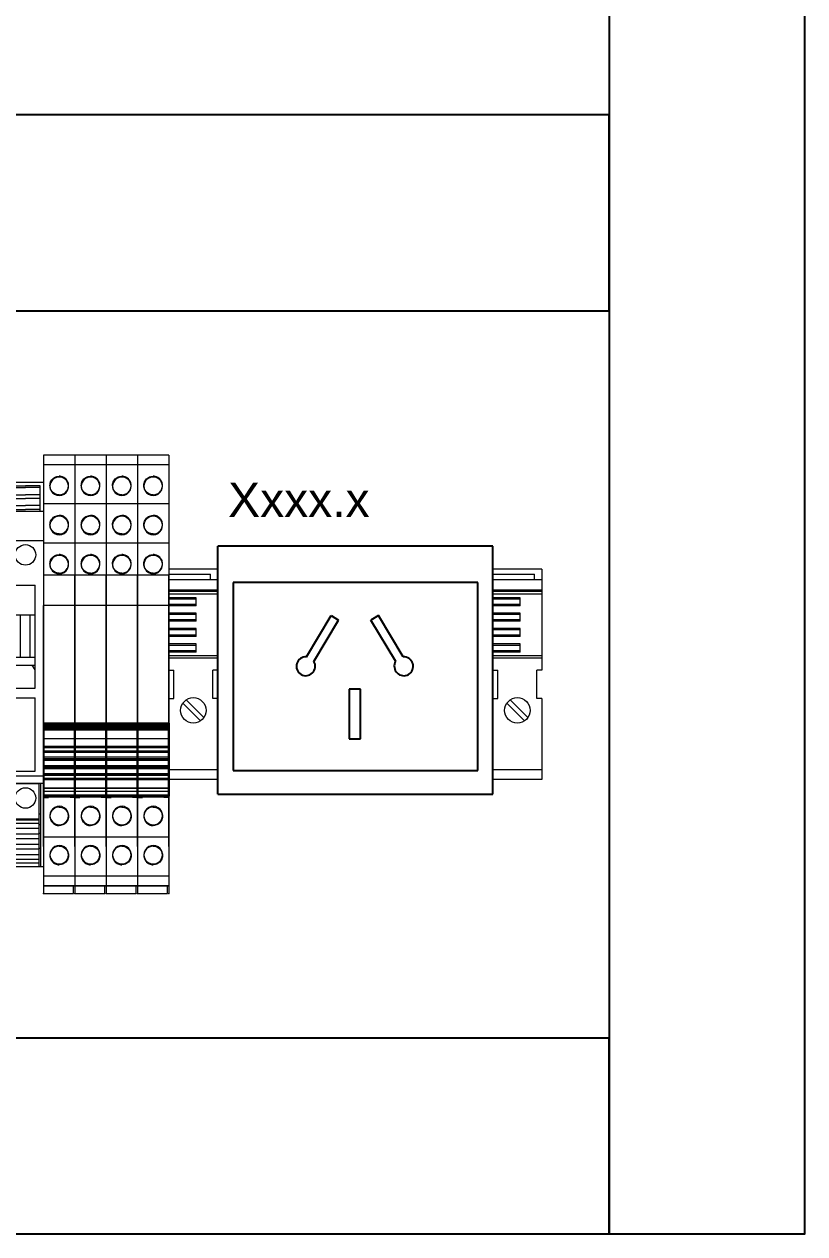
# Model space of a CAD drawing. Header units: millimetres. Extents: x 979 to 3414, y -1029 to 703.
# Drawn here: x 1478.6 to 1638.1, y 125.5 to 372.6 of the extents above; entities that cross this region are included whole.
import ezdxf

# ---------------------------------------------------------------- set-up
doc = ezdxf.new("R2010")
doc.units = ezdxf.units.MM
doc.layers.add('eProC - L2', color=41, linetype='Continuous', lineweight=20)
doc.layers.add('Textos eProC', color=41, linetype='Continuous', lineweight=25)
doc.styles.get("Standard").update_dxf_attribs({"font": 'arial.ttf'})

# ---------------------------------------------------------------- blocks, each defined once
blk = doc.blocks.new('eProC_Toma_01')
at = {"layer": 'Textos eProC'}
for p, q in [((56.21, 0), (0, 0)), ((0, -50.7), (0, 0)), ((56.21, -50.7), (56.21, 0)), ((53.11, -7.44), (3.11, -7.44)), ((3.11, -7.44), (3.11, -45.84)), ((53.11, -45.84), (53.11, -7.44)), ((18.1, -22.65), (23.16, -14.2)), ((23.16, -14.2), (24.68, -15.11)), ((32.82, -14.2), (31.3, -15.11)), ((37.87, -22.65), (32.82, -14.2)), ((19.62, -23.56), (24.68, -15.11)), ((36.36, -23.56), (31.3, -15.11)), ((29.14, -29.2), (26.84, -29.2)), ((26.84, -29.2), (26.84, -39.35)), ((29.14, -39.35), (29.14, -29.2)), ((26.84, -39.35), (29.14, -39.35)), ((3.11, -45.84), (53.11, -45.84)), ((0, -50.7), (56.21, -50.7))]:
    blk.add_line(p, q, dxfattribs=at)
for centre, start, end in [((17.99, -24.56), 86.5423, 31.6046), ((37.99, -24.56), 148.3954, 93.4577)]:
    blk.add_arc(centre, 1.92, start, end, dxfattribs=at)
blk.add_attdef('ID', (2.1, 5.96), '', height=7.03, dxfattribs=at)
blk = doc.blocks.new('eProC_Z_BPSN-SI-520')
at = {"layer": 'eProC - L2'}
for p, q in [((0.79, -6.05), (0.79, -0.75)), ((0.79, -0.75), (3.79, -0.75)), ((0.79, -1.13), (3.79, -1.13)), ((6.79, -0.75), (3.79, -0.75)), ((6.79, -1.13), (3.79, -1.13)), ((6.79, -6.05), (6.79, -0.75)), ((0.79, -2.59), (3.79, -2.59)), ((0.79, -3.36), (3.79, -3.36)), ((0.79, -4.82), (3.79, -4.82)), ((6.79, -2.59), (3.79, -2.59)), ((6.79, -3.36), (3.79, -3.36)), ((6.79, -4.82), (3.79, -4.82)), ((7.5, -6.05), (0, -6.05)), ((0.79, -5.59), (3.79, -5.59)), ((6.79, -5.59), (3.79, -5.59)), ((7.5, -12), (0, -12)), ((1.79, -42.11), (1.79, -21.11)), ((1.79, -21.11), (5.79, -21.11)), ((5.79, -42.11), (5.79, -21.11)), ((1.79, -27.11), (5.79, -27.11)), ((2.79, -35.8), (2.79, -27.11)), ((4.79, -35.8), (4.79, -27.11)), ((1.79, -35.8), (5.79, -35.8)), ((1.79, -37.4), (5.79, -37.4)), ((5.79, -38.39), (5.14, -37.4)), ((1.79, -42.11), (5.79, -42.11)), ((1.79, -59.11), (1.79, -44.11)), ((1.79, -44.11), (5.79, -44.11)), ((5.79, -59.11), (5.79, -44.11)), ((1.79, -59.11), (5.79, -59.11)), ((7.5, -60.07), (0, -60.07)), ((7.5, -61.58), (0, -61.58)), ((0.64, -78.6), (0.64, -61.58)), ((0.99, -78.6), (0.99, -61.58)), ((6.59, -61.65), (0.99, -61.65)), ((6.59, -78.6), (6.59, -61.58)), ((6.94, -78.6), (6.94, -61.58)), ((0.99, -67.83), (0.64, -67.83)), ((6.59, -68.91), (0.99, -68.91)), ((1.29, -77.85), (1.29, -69.1)), ((6.59, -69.1), (1.29, -69.1)), ((6.59, -67.83), (6.94, -67.83)), ((0.99, -70), (0.64, -70)), ((6.59, -69.78), (1.29, -69.78)), ((6.59, -70.76), (1.29, -70.76)), ((6.59, -70), (6.94, -70)), ((0.64, -71.8), (0.99, -71.8)), ((6.59, -71.92), (1.29, -71.92)), ((6.59, -72.89), (1.29, -72.89)), ((6.59, -74.05), (1.29, -74.05)), ((6.94, -71.8), (6.59, -71.8)), ((0.99, -74.8), (0.64, -74.8)), ((6.59, -75.03), (1.29, -75.03)), ((6.59, -76.19), (1.29, -76.19)), ((6.59, -74.8), (6.94, -74.8)), ((6.59, -78.6), (0.99, -78.6)), ((6.59, -77.16), (1.29, -77.16)), ((6.59, -77.85), (1.29, -77.85))]:
    blk.add_line(p, q, dxfattribs=at)
blk.add_lwpolyline([(0, 0), (7.5, 0), (7.5, -78.6), (0, -78.6)], close=True, dxfattribs=at)
for centre in [(3.79, -14.89), (3.79, -64.57)]:
    blk.add_circle(centre, 2.1, dxfattribs=at)
blk = doc.blocks.new('eProC_Z_EK1')
at = {"layer": 'eProC - L2'}
for p, q in [((0, 0), (0, -20.65)), ((10, 0), (0, 0)), ((10, 0), (10, -20.65)), ((0, -1), (8.5, -1)), ((10, -2.2), (0, -2.2)), ((8.5, -2.2), (8.5, -1)), ((0, -4.2), (10, -4.2)), ((10, -4.59), (0, -4.59)), ((10, -5.09), (0, -5.09)), ((5.6, -5.84), (0, -5.84)), ((5.6, -6.11), (0, -6.11)), ((5.6, -7.21), (0, -7.21)), ((5.6, -7.49), (5.6, -5.84)), ((5.6, -7.49), (0, -7.49)), ((5.6, -8.99), (0, -8.99)), ((5.6, -9.26), (0, -9.26)), ((5.6, -10.64), (5.6, -8.99)), ((5.6, -10.36), (0, -10.36)), ((5.6, -10.64), (0, -10.64)), ((5.6, -12.14), (0, -12.14)), ((5.6, -13.79), (5.6, -12.14)), ((5.6, -12.42), (0, -12.42)), ((5.6, -13.52), (0, -13.52)), ((5.6, -13.79), (0, -13.79)), ((5.6, -15.29), (0, -15.29)), ((5.6, -15.57), (0, -15.57)), ((5.6, -16.67), (0, -16.67)), ((5.6, -16.94), (0, -16.94)), ((5.6, -16.94), (5.6, -15.29)), ((10, -17.69), (0, -17.69)), ((10, -18.19), (0, -18.19)), ((0, -20.65), (1, -20.65)), ((1, -26.45), (1, -20.65)), ((9, -26.45), (9, -20.65)), ((10, -20.65), (9, -20.65)), ((0, -26.45), (0, -43)), ((0, -26.45), (1, -26.45)), ((7.16, -30.3), (3.55, -26.69)), ((10, -26.45), (9, -26.45)), ((10, -26.45), (10, -43)), ((6.45, -31.01), (2.84, -27.4)), ((10, -41), (0, -41)), ((10, -43), (0, -43))]:
    blk.add_line(p, q, dxfattribs=at)
blk.add_circle((5, -28.85), 2.6, dxfattribs=at)

msp = doc.modelspace()

# ---------------------------------------------------------------- linework, layer by layer
for points in [[(1638.068, 571.824), (1598.068, 571.824), (1598.068, 125.505), (1638.068, 125.505), (1638.068, 571.824)], [(1098.068, 354.106), (1098.068, 314.106), (1598.068, 314.106), (1598.068, 354.106), (1098.068, 354.106)], [(1098.068, 165.505), (1098.068, 125.505), (1598.068, 125.505), (1598.068, 165.505), (1098.068, 165.505)]]:
    msp.add_lwpolyline(points)
at = {"layer": 'eProC - L2'}
for p, q in [((1488.916, 284.581), (1482.516, 284.581)), ((1482.516, 284.581), (1482.516, 260.092)), ((1488.916, 284.58), (1482.516, 284.58)), ((1488.916, 284.574), (1482.516, 284.574)), ((1488.916, 284.581), (1488.916, 196.603)), ((1495.316, 284.581), (1488.916, 284.581)), ((1488.916, 284.581), (1488.916, 260.092)), ((1495.316, 284.58), (1488.916, 284.58)), ((1495.316, 284.574), (1488.916, 284.574)), ((1495.316, 284.581), (1495.316, 196.603)), ((1501.716, 284.581), (1495.316, 284.581)), ((1495.316, 284.581), (1495.316, 260.092)), ((1501.716, 284.58), (1495.316, 284.58)), ((1501.716, 284.574), (1495.316, 284.574)), ((1501.716, 284.581), (1501.716, 196.603)), ((1508.116, 284.581), (1501.716, 284.581)), ((1501.716, 284.581), (1501.716, 260.092)), ((1508.116, 284.58), (1501.716, 284.58)), ((1508.116, 284.574), (1501.716, 284.574)), ((1508.116, 284.581), (1508.116, 196.603)), ((1508.116, 284.581), (1508.116, 260.092)), ((1488.916, 282.629), (1482.516, 282.629)), ((1495.316, 282.629), (1488.916, 282.629)), ((1501.716, 282.629), (1495.316, 282.629)), ((1508.116, 282.629), (1501.716, 282.629)), ((1483.816, 278.388), (1483.816, 278.226)), ((1487.617, 278.226), (1487.617, 278.388)), ((1490.216, 278.388), (1490.216, 278.226)), ((1494.017, 278.226), (1494.017, 278.388)), ((1496.616, 278.388), (1496.616, 278.226)), ((1500.417, 278.226), (1500.417, 278.388)), ((1503.016, 278.388), (1503.016, 278.226)), ((1506.817, 278.226), (1506.817, 278.388)), ((1488.916, 274.629), (1482.516, 274.629)), ((1495.316, 274.629), (1488.916, 274.629)), ((1501.716, 274.629), (1495.316, 274.629)), ((1508.116, 274.629), (1501.716, 274.629)), ((1483.816, 270.388), (1483.816, 270.226)), ((1487.617, 270.226), (1487.617, 270.388)), ((1490.216, 270.388), (1490.216, 270.226)), ((1494.017, 270.226), (1494.017, 270.388)), ((1496.616, 270.388), (1496.616, 270.226)), ((1500.417, 270.226), (1500.417, 270.388)), ((1503.016, 270.388), (1503.016, 270.226)), ((1506.817, 270.226), (1506.817, 270.388)), ((1488.916, 266.629), (1482.516, 266.629)), ((1495.316, 266.629), (1488.916, 266.629)), ((1501.716, 266.629), (1495.316, 266.629)), ((1508.116, 266.629), (1501.716, 266.629)), ((1483.816, 262.388), (1483.816, 262.226)), ((1487.617, 262.226), (1487.617, 262.388)), ((1490.216, 262.388), (1490.216, 262.226)), ((1494.017, 262.226), (1494.017, 262.388)), ((1496.616, 262.388), (1496.616, 262.226)), ((1500.417, 262.226), (1500.417, 262.388)), ((1503.016, 262.388), (1503.016, 262.226)), ((1506.817, 262.226), (1506.817, 262.388)), ((1488.916, 260.092), (1482.516, 260.092)), ((1482.516, 260.092), (1482.516, 253.87)), ((1488.916, 253.871), (1488.916, 260.092)), ((1495.316, 260.092), (1488.916, 260.092)), ((1488.916, 260.092), (1488.916, 253.87)), ((1495.316, 253.871), (1495.316, 260.092)), ((1501.716, 260.092), (1495.316, 260.092)), ((1495.316, 260.092), (1495.316, 253.87)), ((1501.716, 253.871), (1501.716, 260.092)), ((1508.116, 260.092), (1501.716, 260.092)), ((1501.716, 260.092), (1501.716, 253.87)), ((1508.116, 253.871), (1508.116, 260.092)), ((1508.116, 260.092), (1508.116, 253.87)), ((1488.916, 253.871), (1482.516, 253.87)), ((1482.516, 204.603), (1482.516, 253.87)), ((1483.116, 253.864), (1482.516, 253.864)), ((1488.916, 253.864), (1488.316, 253.864)), ((1495.316, 253.871), (1488.916, 253.87)), ((1488.916, 204.603), (1488.916, 253.87)), ((1489.516, 253.864), (1488.916, 253.864)), ((1495.316, 253.864), (1494.716, 253.864)), ((1501.716, 253.871), (1495.316, 253.87)), ((1495.316, 204.603), (1495.316, 253.87)), ((1495.916, 253.864), (1495.316, 253.864)), ((1501.716, 253.864), (1501.116, 253.864)), ((1508.116, 253.871), (1501.716, 253.87)), ((1501.716, 204.603), (1501.716, 253.87)), ((1502.316, 253.864), (1501.716, 253.864)), ((1508.116, 204.603), (1508.116, 253.87)), ((1488.766, 229.842), (1482.666, 229.842)), ((1482.666, 214.908), (1482.666, 229.842)), ((1488.766, 229.842), (1488.766, 214.908)), ((1495.166, 229.842), (1489.066, 229.842)), ((1489.066, 214.908), (1489.066, 229.842)), ((1495.166, 229.842), (1495.166, 214.908)), ((1501.566, 229.842), (1495.466, 229.842)), ((1495.466, 214.908), (1495.466, 229.842)), ((1501.566, 229.842), (1501.566, 214.908)), ((1507.966, 229.842), (1501.866, 229.842)), ((1501.866, 214.908), (1501.866, 229.842)), ((1507.966, 229.842), (1507.966, 214.908)), ((1508.266, 214.908), (1508.266, 229.842)), ((1488.766, 229.829), (1482.666, 229.829)), ((1488.766, 229.737), (1482.666, 229.737)), ((1488.766, 229.671), (1482.666, 229.671)), ((1488.766, 229.542), (1482.666, 229.542)), ((1488.766, 229.442), (1482.666, 229.442)), ((1488.766, 229.32), (1482.666, 229.32)), ((1488.766, 229.232), (1482.666, 229.232)), ((1488.766, 229.118), (1482.666, 229.118)), ((1488.766, 229.041), (1482.666, 229.041)), ((1488.766, 228.934), (1482.666, 228.934)), ((1488.766, 228.87), (1482.666, 228.87)), ((1488.766, 228.771), (1482.666, 228.771)), ((1488.766, 228.72), (1482.666, 228.72)), ((1488.766, 228.628), (1482.666, 228.628)), ((1488.766, 228.59), (1482.666, 228.59)), ((1488.766, 228.505), (1482.666, 228.505)), ((1488.766, 228.481), (1482.666, 228.481)), ((1488.766, 228.404), (1482.666, 228.404)), ((1488.766, 228.387), (1482.666, 228.387)), ((1495.166, 229.829), (1489.066, 229.829)), ((1495.166, 229.737), (1489.066, 229.737)), ((1495.166, 229.671), (1489.066, 229.671)), ((1495.166, 229.542), (1489.066, 229.542)), ((1495.166, 229.442), (1489.066, 229.442)), ((1495.166, 229.32), (1489.066, 229.32)), ((1495.166, 229.232), (1489.066, 229.232)), ((1495.166, 229.118), (1489.066, 229.118)), ((1495.166, 229.041), (1489.066, 229.041)), ((1495.166, 228.934), (1489.066, 228.934)), ((1495.166, 228.87), (1489.066, 228.87)), ((1495.166, 228.771), (1489.066, 228.771)), ((1495.166, 228.72), (1489.066, 228.72)), ((1495.166, 228.628), (1489.066, 228.628)), ((1495.166, 228.59), (1489.066, 228.59)), ((1495.166, 228.505), (1489.066, 228.505)), ((1495.166, 228.481), (1489.066, 228.481)), ((1495.166, 228.404), (1489.066, 228.404)), ((1495.166, 228.387), (1489.066, 228.387)), ((1501.566, 229.829), (1495.466, 229.829)), ((1501.566, 229.737), (1495.466, 229.737)), ((1501.566, 229.671), (1495.466, 229.671)), ((1501.566, 229.542), (1495.466, 229.542)), ((1501.566, 229.442), (1495.466, 229.442)), ((1501.566, 229.32), (1495.466, 229.32)), ((1501.566, 229.232), (1495.466, 229.232)), ((1501.566, 229.118), (1495.466, 229.118)), ((1501.566, 229.041), (1495.466, 229.041)), ((1501.566, 228.934), (1495.466, 228.934)), ((1501.566, 228.87), (1495.466, 228.87)), ((1501.566, 228.771), (1495.466, 228.771)), ((1501.566, 228.72), (1495.466, 228.72)), ((1501.566, 228.628), (1495.466, 228.628)), ((1501.566, 228.59), (1495.466, 228.59)), ((1501.566, 228.505), (1495.466, 228.505)), ((1501.566, 228.481), (1495.466, 228.481)), ((1501.566, 228.404), (1495.466, 228.404)), ((1501.566, 228.387), (1495.466, 228.387)), ((1507.966, 229.829), (1501.866, 229.829)), ((1507.966, 229.737), (1501.866, 229.737)), ((1507.966, 229.671), (1501.866, 229.671)), ((1507.966, 229.542), (1501.866, 229.542)), ((1507.966, 229.442), (1501.866, 229.442)), ((1507.966, 229.32), (1501.866, 229.32)), ((1507.966, 229.232), (1501.866, 229.232)), ((1507.966, 229.118), (1501.866, 229.118)), ((1507.966, 229.041), (1501.866, 229.041)), ((1507.966, 228.934), (1501.866, 228.934)), ((1507.966, 228.87), (1501.866, 228.87)), ((1507.966, 228.771), (1501.866, 228.771)), ((1507.966, 228.72), (1501.866, 228.72)), ((1507.966, 228.628), (1501.866, 228.628)), ((1507.966, 228.59), (1501.866, 228.59)), ((1507.966, 228.505), (1501.866, 228.505)), ((1507.966, 228.481), (1501.866, 228.481)), ((1507.966, 228.404), (1501.866, 228.404)), ((1507.966, 228.387), (1501.866, 228.387)), ((1482.516, 226.792), (1482.666, 226.792)), ((1482.666, 225.736), (1482.516, 225.736)), ((1482.516, 225.733), (1482.666, 225.733)), ((1482.516, 225.333), (1482.666, 225.333)), ((1482.516, 225.154), (1482.666, 225.154)), ((1482.666, 226.706), (1488.766, 226.706)), ((1488.766, 225.042), (1482.666, 225.042)), ((1488.766, 226.792), (1488.916, 226.792)), ((1488.916, 225.736), (1488.766, 225.736)), ((1488.766, 225.733), (1488.916, 225.733)), ((1488.766, 225.333), (1488.916, 225.333)), ((1488.766, 225.154), (1488.916, 225.154)), ((1488.916, 226.792), (1489.066, 226.792)), ((1489.066, 225.736), (1488.916, 225.736)), ((1488.916, 225.733), (1489.066, 225.733)), ((1488.916, 225.333), (1489.066, 225.333)), ((1488.916, 225.154), (1489.066, 225.154)), ((1489.066, 226.706), (1495.166, 226.706)), ((1495.166, 225.042), (1489.066, 225.042)), ((1495.166, 226.792), (1495.316, 226.792)), ((1495.316, 225.736), (1495.166, 225.736)), ((1495.166, 225.733), (1495.316, 225.733)), ((1495.166, 225.333), (1495.316, 225.333)), ((1495.166, 225.154), (1495.316, 225.154)), ((1495.316, 226.792), (1495.466, 226.792)), ((1495.466, 225.736), (1495.316, 225.736)), ((1495.316, 225.733), (1495.466, 225.733)), ((1495.316, 225.333), (1495.466, 225.333)), ((1495.316, 225.154), (1495.466, 225.154)), ((1495.466, 226.706), (1501.566, 226.706)), ((1501.566, 225.042), (1495.466, 225.042)), ((1501.566, 226.792), (1501.716, 226.792)), ((1501.716, 225.736), (1501.566, 225.736)), ((1501.566, 225.733), (1501.716, 225.733)), ((1501.566, 225.333), (1501.716, 225.333)), ((1501.566, 225.154), (1501.716, 225.154)), ((1501.716, 226.792), (1501.866, 226.792)), ((1501.866, 225.736), (1501.716, 225.736)), ((1501.716, 225.733), (1501.866, 225.733)), ((1501.716, 225.333), (1501.866, 225.333)), ((1501.716, 225.154), (1501.866, 225.154)), ((1501.866, 226.706), (1507.966, 226.706)), ((1507.966, 225.042), (1501.866, 225.042)), ((1507.966, 226.792), (1508.116, 226.792)), ((1508.116, 225.736), (1507.966, 225.736)), ((1507.966, 225.733), (1508.116, 225.733)), ((1507.966, 225.333), (1508.116, 225.333)), ((1507.966, 225.154), (1508.116, 225.154)), ((1508.116, 226.792), (1508.266, 226.792)), ((1508.266, 225.736), (1508.116, 225.736)), ((1508.116, 225.733), (1508.266, 225.733)), ((1508.116, 225.333), (1508.266, 225.333)), ((1508.116, 225.154), (1508.266, 225.154)), ((1482.516, 224.623), (1482.666, 224.623)), ((1482.666, 224.842), (1488.766, 224.842)), ((1482.666, 224.2), (1488.766, 224.2)), ((1482.666, 224.105), (1488.766, 224.105)), ((1488.766, 223.867), (1482.666, 223.867)), ((1488.766, 222.892), (1482.666, 222.892)), ((1482.666, 222.592), (1488.766, 222.592)), ((1488.766, 224.623), (1488.916, 224.623)), ((1488.916, 224.623), (1489.066, 224.623)), ((1489.066, 224.842), (1495.166, 224.842)), ((1489.066, 224.2), (1495.166, 224.2)), ((1489.066, 224.105), (1495.166, 224.105)), ((1495.166, 223.867), (1489.066, 223.867)), ((1495.166, 222.892), (1489.066, 222.892)), ((1489.066, 222.592), (1495.166, 222.592)), ((1495.166, 224.623), (1495.316, 224.623)), ((1495.316, 224.623), (1495.466, 224.623)), ((1495.466, 224.842), (1501.566, 224.842)), ((1495.466, 224.2), (1501.566, 224.2)), ((1495.466, 224.105), (1501.566, 224.105)), ((1501.566, 223.867), (1495.466, 223.867)), ((1501.566, 222.892), (1495.466, 222.892)), ((1495.466, 222.592), (1501.566, 222.592)), ((1501.566, 224.623), (1501.716, 224.623)), ((1501.716, 224.623), (1501.866, 224.623)), ((1501.866, 224.842), (1507.966, 224.842)), ((1501.866, 224.2), (1507.966, 224.2)), ((1501.866, 224.105), (1507.966, 224.105)), ((1507.966, 223.867), (1501.866, 223.867)), ((1507.966, 222.892), (1501.866, 222.892)), ((1501.866, 222.592), (1507.966, 222.592)), ((1507.966, 224.623), (1508.116, 224.623)), ((1508.116, 224.623), (1508.266, 224.623)), ((1488.766, 222.355), (1482.666, 222.355)), ((1482.666, 222.259), (1488.766, 222.259)), ((1488.766, 221.125), (1482.666, 221.125)), ((1482.666, 221.03), (1488.766, 221.03)), ((1488.766, 220.792), (1482.666, 220.792)), ((1488.766, 220.492), (1482.666, 220.492)), ((1495.166, 222.355), (1489.066, 222.355)), ((1489.066, 222.259), (1495.166, 222.259)), ((1495.166, 221.125), (1489.066, 221.125)), ((1489.066, 221.03), (1495.166, 221.03)), ((1495.166, 220.792), (1489.066, 220.792)), ((1495.166, 220.492), (1489.066, 220.492)), ((1501.566, 222.355), (1495.466, 222.355)), ((1495.466, 222.259), (1501.566, 222.259)), ((1501.566, 221.125), (1495.466, 221.125)), ((1495.466, 221.03), (1501.566, 221.03)), ((1501.566, 220.792), (1495.466, 220.792)), ((1501.566, 220.492), (1495.466, 220.492)), ((1507.966, 222.355), (1501.866, 222.355)), ((1501.866, 222.259), (1507.966, 222.259)), ((1507.966, 221.125), (1501.866, 221.125)), ((1501.866, 221.03), (1507.966, 221.03)), ((1507.966, 220.792), (1501.866, 220.792)), ((1507.966, 220.492), (1501.866, 220.492)), ((1482.666, 219.517), (1488.766, 219.517)), ((1488.766, 219.28), (1482.666, 219.28)), ((1482.666, 219.184), (1488.766, 219.184)), ((1488.766, 218.542), (1482.666, 218.542)), ((1482.666, 218.342), (1488.766, 218.342)), ((1489.066, 219.517), (1495.166, 219.517)), ((1495.166, 219.28), (1489.066, 219.28)), ((1489.066, 219.184), (1495.166, 219.184)), ((1495.166, 218.542), (1489.066, 218.542)), ((1489.066, 218.342), (1495.166, 218.342)), ((1495.466, 219.517), (1501.566, 219.517)), ((1501.566, 219.28), (1495.466, 219.28)), ((1495.466, 219.184), (1501.566, 219.184)), ((1501.566, 218.542), (1495.466, 218.542)), ((1495.466, 218.342), (1501.566, 218.342)), ((1501.866, 219.517), (1507.966, 219.517)), ((1507.966, 219.28), (1501.866, 219.28)), ((1501.866, 219.184), (1507.966, 219.184)), ((1507.966, 218.542), (1501.866, 218.542)), ((1501.866, 218.342), (1507.966, 218.342)), ((1482.516, 215.567), (1482.666, 215.567)), ((1482.516, 215.301), (1482.666, 215.301)), ((1482.516, 215.202), (1482.666, 215.202)), ((1488.766, 216.58), (1482.666, 216.58)), ((1488.766, 216.554), (1482.666, 216.554)), ((1488.766, 216.484), (1482.666, 216.484)), ((1488.766, 215.879), (1482.666, 215.879)), ((1488.766, 215.152), (1482.666, 215.152)), ((1488.916, 215.567), (1488.766, 215.567)), ((1488.916, 215.301), (1488.766, 215.301)), ((1488.916, 215.202), (1488.766, 215.202)), ((1488.916, 215.567), (1489.066, 215.567)), ((1488.916, 215.301), (1489.066, 215.301)), ((1488.916, 215.202), (1489.066, 215.202)), ((1495.166, 216.58), (1489.066, 216.58)), ((1495.166, 216.554), (1489.066, 216.554)), ((1495.166, 216.484), (1489.066, 216.484)), ((1495.166, 215.879), (1489.066, 215.879)), ((1495.166, 215.152), (1489.066, 215.152)), ((1495.316, 215.567), (1495.166, 215.567)), ((1495.316, 215.301), (1495.166, 215.301)), ((1495.316, 215.202), (1495.166, 215.202)), ((1495.316, 215.567), (1495.466, 215.567)), ((1495.316, 215.301), (1495.466, 215.301)), ((1495.316, 215.202), (1495.466, 215.202)), ((1501.566, 216.58), (1495.466, 216.58)), ((1501.566, 216.554), (1495.466, 216.554)), ((1501.566, 216.484), (1495.466, 216.484)), ((1501.566, 215.879), (1495.466, 215.879)), ((1501.566, 215.152), (1495.466, 215.152)), ((1501.716, 215.567), (1501.566, 215.567)), ((1501.716, 215.301), (1501.566, 215.301)), ((1501.716, 215.202), (1501.566, 215.202)), ((1501.716, 215.567), (1501.866, 215.567)), ((1501.716, 215.301), (1501.866, 215.301)), ((1501.716, 215.202), (1501.866, 215.202)), ((1507.966, 216.58), (1501.866, 216.58)), ((1507.966, 216.554), (1501.866, 216.554)), ((1507.966, 216.484), (1501.866, 216.484)), ((1507.966, 215.879), (1501.866, 215.879)), ((1507.966, 215.152), (1501.866, 215.152)), ((1508.116, 215.567), (1507.966, 215.567)), ((1508.116, 215.301), (1507.966, 215.301)), ((1508.116, 215.202), (1507.966, 215.202)), ((1508.116, 215.567), (1508.266, 215.567)), ((1508.116, 215.301), (1508.266, 215.301)), ((1508.116, 215.202), (1508.266, 215.202)), ((1482.516, 214.643), (1483.516, 214.643)), ((1482.666, 214.908), (1488.766, 214.908)), ((1483.516, 214.643), (1483.516, 214.908)), ((1487.916, 214.743), (1483.516, 214.743)), ((1487.916, 214.643), (1487.916, 214.908)), ((1488.916, 214.643), (1487.916, 214.643)), ((1488.916, 214.643), (1489.916, 214.643)), ((1489.066, 214.908), (1495.166, 214.908)), ((1489.916, 214.643), (1489.916, 214.908)), ((1494.316, 214.743), (1489.916, 214.743)), ((1494.316, 214.643), (1494.316, 214.908)), ((1495.316, 214.643), (1494.316, 214.643)), ((1495.316, 214.643), (1496.316, 214.643)), ((1495.466, 214.908), (1501.566, 214.908)), ((1496.316, 214.643), (1496.316, 214.908)), ((1500.716, 214.743), (1496.316, 214.743)), ((1500.716, 214.643), (1500.716, 214.908)), ((1501.716, 214.643), (1500.716, 214.643)), ((1501.716, 214.643), (1502.716, 214.643)), ((1501.866, 214.908), (1507.966, 214.908)), ((1502.716, 214.643), (1502.716, 214.908)), ((1507.116, 214.743), (1502.716, 214.743)), ((1507.116, 214.643), (1507.116, 214.908)), ((1508.116, 214.643), (1507.116, 214.643)), ((1483.816, 210.958), (1483.816, 210.796)), ((1487.617, 210.796), (1487.617, 210.958)), ((1490.216, 210.958), (1490.216, 210.796)), ((1494.017, 210.796), (1494.017, 210.958)), ((1496.616, 210.958), (1496.616, 210.796)), ((1500.417, 210.796), (1500.417, 210.958)), ((1503.016, 210.958), (1503.016, 210.796)), ((1506.817, 210.796), (1506.817, 210.958)), ((1488.916, 206.555), (1482.516, 206.555)), ((1495.316, 206.555), (1488.916, 206.555)), ((1501.716, 206.555), (1495.316, 206.555)), ((1508.116, 206.555), (1501.716, 206.555)), ((1482.516, 204.623), (1482.516, 204.604)), ((1482.516, 204.604), (1482.516, 196.603)), ((1483.816, 202.958), (1483.816, 202.796)), ((1487.617, 202.796), (1487.617, 202.958)), ((1488.916, 204.623), (1488.916, 204.604)), ((1488.916, 204.604), (1488.916, 196.603)), ((1490.216, 202.958), (1490.216, 202.796)), ((1494.017, 202.796), (1494.017, 202.958)), ((1495.316, 204.623), (1495.316, 204.604)), ((1495.316, 204.604), (1495.316, 196.603)), ((1496.616, 202.958), (1496.616, 202.796)), ((1500.417, 202.796), (1500.417, 202.958)), ((1501.716, 204.623), (1501.716, 204.604)), ((1501.716, 204.604), (1501.716, 196.603)), ((1503.016, 202.958), (1503.016, 202.796)), ((1506.817, 202.796), (1506.817, 202.958)), ((1508.116, 204.623), (1508.116, 204.604)), ((1508.116, 204.604), (1508.116, 196.603)), ((1482.516, 201.146), (1482.516, 201.149)), ((1482.516, 200.792), (1482.516, 196.892)), ((1488.916, 201.146), (1488.916, 201.149)), ((1488.916, 200.792), (1488.916, 196.892)), ((1495.316, 201.146), (1495.316, 201.149)), ((1495.316, 200.792), (1495.316, 196.892)), ((1501.716, 201.146), (1501.716, 201.149)), ((1501.716, 200.792), (1501.716, 196.892)), ((1508.116, 201.146), (1508.116, 201.149)), ((1508.116, 200.792), (1508.116, 196.892)), ((1488.916, 198.555), (1482.516, 198.555)), ((1495.316, 198.555), (1488.916, 198.555)), ((1501.716, 198.555), (1495.316, 198.555)), ((1508.116, 198.555), (1501.716, 198.555)), ((1488.916, 196.61), (1482.516, 196.61)), ((1488.916, 196.605), (1482.516, 196.605)), ((1482.516, 196.603), (1488.916, 196.603)), ((1482.516, 196.6), (1482.516, 195.03)), ((1488.616, 195.03), (1488.616, 196.603)), ((1495.316, 196.61), (1488.916, 196.61)), ((1495.316, 196.605), (1488.916, 196.605)), ((1488.916, 196.603), (1495.316, 196.603)), ((1488.916, 196.6), (1488.916, 195.03)), ((1495.016, 195.03), (1495.016, 196.603)), ((1501.716, 196.61), (1495.316, 196.61)), ((1501.716, 196.605), (1495.316, 196.605)), ((1495.316, 196.603), (1501.716, 196.603)), ((1495.316, 196.6), (1495.316, 195.03)), ((1501.416, 195.03), (1501.416, 196.603)), ((1508.116, 196.61), (1501.716, 196.61)), ((1508.116, 196.605), (1501.716, 196.605)), ((1501.716, 196.603), (1508.116, 196.603)), ((1501.716, 196.6), (1501.716, 195.03)), ((1507.816, 195.03), (1507.816, 196.603)), ((1508.116, 196.6), (1508.116, 195.03)), ((1482.516, 195.032), (1488.616, 195.032)), ((1482.516, 195.03), (1488.616, 195.03)), ((1488.916, 195.032), (1495.016, 195.032)), ((1488.916, 195.03), (1495.016, 195.03)), ((1495.316, 195.032), (1501.416, 195.032)), ((1495.316, 195.03), (1501.416, 195.03)), ((1501.716, 195.032), (1507.816, 195.032)), ((1501.716, 195.03), (1507.816, 195.03))]:
    msp.add_line(p, q, dxfattribs=at)
for points in [[(1483.816, 278.388), (1483.832, 278.636), (1483.881, 278.878), (1483.961, 279.113), (1484.071, 279.335), (1484.209, 279.539), (1484.373, 279.726), (1484.561, 279.889), (1484.767, 280.026), (1484.989, 280.135), (1485.225, 280.214), (1485.446, 280.257), (1485.717, 280.278)], [(1487.617, 278.388), (1487.609, 278.563), (1487.578, 278.767), (1487.517, 278.993), (1487.445, 279.174), (1487.347, 279.36), (1487.265, 279.485), (1487.169, 279.608), (1487.058, 279.728), (1486.889, 279.877), (1486.712, 279.999), (1486.534, 280.095), (1486.356, 280.168), (1486.128, 280.234), (1485.913, 280.268), (1485.717, 280.278)], [(1490.216, 278.388), (1490.232, 278.636), (1490.281, 278.878), (1490.361, 279.113), (1490.471, 279.335), (1490.609, 279.539), (1490.773, 279.726), (1490.961, 279.889), (1491.167, 280.026), (1491.389, 280.135), (1491.625, 280.214), (1491.846, 280.257), (1492.117, 280.278)], [(1494.017, 278.388), (1494.009, 278.563), (1493.978, 278.767), (1493.917, 278.993), (1493.845, 279.174), (1493.747, 279.36), (1493.665, 279.485), (1493.569, 279.608), (1493.458, 279.728), (1493.289, 279.877), (1493.112, 279.999), (1492.934, 280.095), (1492.756, 280.168), (1492.528, 280.234), (1492.313, 280.268), (1492.117, 280.278)], [(1496.616, 278.388), (1496.632, 278.636), (1496.681, 278.878), (1496.761, 279.113), (1496.871, 279.335), (1497.009, 279.539), (1497.173, 279.726), (1497.361, 279.889), (1497.567, 280.026), (1497.789, 280.135), (1498.025, 280.214), (1498.246, 280.257), (1498.517, 280.278)], [(1500.417, 278.388), (1500.409, 278.563), (1500.378, 278.767), (1500.317, 278.993), (1500.245, 279.174), (1500.147, 279.36), (1500.065, 279.485), (1499.969, 279.608), (1499.858, 279.728), (1499.689, 279.877), (1499.512, 279.999), (1499.334, 280.095), (1499.156, 280.168), (1498.928, 280.234), (1498.713, 280.268), (1498.517, 280.278)], [(1503.016, 278.388), (1503.032, 278.636), (1503.081, 278.878), (1503.161, 279.113), (1503.271, 279.335), (1503.409, 279.539), (1503.573, 279.726), (1503.761, 279.889), (1503.967, 280.026), (1504.189, 280.135), (1504.425, 280.214), (1504.646, 280.257), (1504.917, 280.278)], [(1506.817, 278.388), (1506.809, 278.563), (1506.778, 278.767), (1506.717, 278.993), (1506.645, 279.174), (1506.547, 279.36), (1506.465, 279.485), (1506.369, 279.608), (1506.258, 279.728), (1506.089, 279.877), (1505.912, 279.999), (1505.734, 280.095), (1505.556, 280.168), (1505.328, 280.234), (1505.113, 280.268), (1504.917, 280.278)], [(1485.142, 276.578), (1484.981, 276.636), (1484.764, 276.743), (1484.562, 276.88), (1484.374, 277.046), (1484.209, 277.234), (1484.072, 277.439), (1483.961, 277.662), (1483.881, 277.898), (1483.833, 278.14), (1483.816, 278.388), (1483.816, 278.388)], [(1486.287, 276.577), (1486.351, 276.599), (1486.529, 276.672), (1486.709, 276.769), (1486.886, 276.893), (1487.058, 277.044), (1487.214, 277.221), (1487.341, 277.404), (1487.439, 277.587), (1487.512, 277.767), (1487.575, 277.993), (1487.607, 278.201), (1487.617, 278.385), (1487.617, 278.388)], [(1491.542, 276.578), (1491.381, 276.636), (1491.164, 276.743), (1490.962, 276.88), (1490.774, 277.046), (1490.609, 277.234), (1490.472, 277.439), (1490.361, 277.662), (1490.281, 277.898), (1490.233, 278.14), (1490.216, 278.388), (1490.216, 278.388)], [(1492.687, 276.577), (1492.751, 276.599), (1492.929, 276.672), (1493.109, 276.769), (1493.286, 276.893), (1493.458, 277.044), (1493.614, 277.221), (1493.741, 277.404), (1493.839, 277.587), (1493.912, 277.767), (1493.975, 277.993), (1494.007, 278.201), (1494.017, 278.385), (1494.017, 278.388)], [(1497.942, 276.578), (1497.781, 276.636), (1497.564, 276.743), (1497.362, 276.88), (1497.174, 277.046), (1497.009, 277.234), (1496.872, 277.439), (1496.761, 277.662), (1496.681, 277.898), (1496.633, 278.14), (1496.616, 278.388), (1496.616, 278.388)], [(1499.087, 276.577), (1499.151, 276.599), (1499.329, 276.672), (1499.509, 276.769), (1499.686, 276.893), (1499.858, 277.044), (1500.014, 277.221), (1500.141, 277.404), (1500.239, 277.587), (1500.312, 277.767), (1500.375, 277.993), (1500.407, 278.201), (1500.417, 278.385), (1500.417, 278.388)], [(1504.342, 276.578), (1504.181, 276.636), (1503.964, 276.743), (1503.762, 276.88), (1503.574, 277.046), (1503.409, 277.234), (1503.272, 277.439), (1503.161, 277.662), (1503.081, 277.898), (1503.033, 278.14), (1503.016, 278.388), (1503.016, 278.388)], [(1505.487, 276.577), (1505.551, 276.599), (1505.729, 276.672), (1505.909, 276.769), (1506.086, 276.893), (1506.258, 277.044), (1506.414, 277.221), (1506.541, 277.404), (1506.639, 277.587), (1506.712, 277.767), (1506.775, 277.993), (1506.807, 278.201), (1506.817, 278.385), (1506.817, 278.388)], [(1485.717, 276.489), (1485.457, 276.509), (1485.212, 276.558), (1485.142, 276.578)], [(1485.717, 276.489), (1485.91, 276.499), (1486.123, 276.533), (1486.287, 276.577)], [(1492.117, 276.489), (1491.857, 276.509), (1491.612, 276.558), (1491.542, 276.578)], [(1492.117, 276.489), (1492.31, 276.499), (1492.523, 276.533), (1492.687, 276.577)], [(1498.517, 276.489), (1498.257, 276.509), (1498.012, 276.558), (1497.942, 276.578)], [(1498.517, 276.489), (1498.71, 276.499), (1498.923, 276.533), (1499.087, 276.577)], [(1504.917, 276.489), (1504.657, 276.509), (1504.412, 276.558), (1504.342, 276.578)], [(1504.917, 276.489), (1505.11, 276.499), (1505.323, 276.533), (1505.487, 276.577)], [(1483.816, 270.388), (1483.832, 270.636), (1483.881, 270.878), (1483.961, 271.113), (1484.071, 271.335), (1484.209, 271.539), (1484.373, 271.726), (1484.561, 271.889), (1484.767, 272.026), (1484.989, 272.135), (1485.225, 272.214), (1485.446, 272.257), (1485.717, 272.278)], [(1487.617, 270.388), (1487.609, 270.563), (1487.578, 270.767), (1487.517, 270.993), (1487.445, 271.174), (1487.347, 271.36), (1487.265, 271.485), (1487.169, 271.608), (1487.058, 271.728), (1486.889, 271.877), (1486.712, 271.999), (1486.534, 272.095), (1486.356, 272.168), (1486.128, 272.234), (1485.913, 272.268), (1485.717, 272.278)], [(1490.216, 270.388), (1490.232, 270.636), (1490.281, 270.878), (1490.361, 271.113), (1490.471, 271.335), (1490.609, 271.539), (1490.773, 271.726), (1490.961, 271.889), (1491.167, 272.026), (1491.389, 272.135), (1491.625, 272.214), (1491.846, 272.257), (1492.117, 272.278)], [(1494.017, 270.388), (1494.009, 270.563), (1493.978, 270.767), (1493.917, 270.993), (1493.845, 271.174), (1493.747, 271.36), (1493.665, 271.485), (1493.569, 271.608), (1493.458, 271.728), (1493.289, 271.877), (1493.112, 271.999), (1492.934, 272.095), (1492.756, 272.168), (1492.528, 272.234), (1492.313, 272.268), (1492.117, 272.278)], [(1496.616, 270.388), (1496.632, 270.636), (1496.681, 270.878), (1496.761, 271.113), (1496.871, 271.335), (1497.009, 271.539), (1497.173, 271.726), (1497.361, 271.889), (1497.567, 272.026), (1497.789, 272.135), (1498.025, 272.214), (1498.246, 272.257), (1498.517, 272.278)], [(1500.417, 270.388), (1500.409, 270.563), (1500.378, 270.767), (1500.317, 270.993), (1500.245, 271.174), (1500.147, 271.36), (1500.065, 271.485), (1499.969, 271.608), (1499.858, 271.728), (1499.689, 271.877), (1499.512, 271.999), (1499.334, 272.095), (1499.156, 272.168), (1498.928, 272.234), (1498.713, 272.268), (1498.517, 272.278)], [(1503.016, 270.388), (1503.032, 270.636), (1503.081, 270.878), (1503.161, 271.113), (1503.271, 271.335), (1503.409, 271.539), (1503.573, 271.726), (1503.761, 271.889), (1503.967, 272.026), (1504.189, 272.135), (1504.425, 272.214), (1504.646, 272.257), (1504.917, 272.278)], [(1506.817, 270.388), (1506.809, 270.563), (1506.778, 270.767), (1506.717, 270.993), (1506.645, 271.174), (1506.547, 271.36), (1506.465, 271.485), (1506.369, 271.608), (1506.258, 271.728), (1506.089, 271.877), (1505.912, 271.999), (1505.734, 272.095), (1505.556, 272.168), (1505.328, 272.234), (1505.113, 272.268), (1504.917, 272.278)], [(1485.142, 268.578), (1484.981, 268.636), (1484.764, 268.743), (1484.562, 268.88), (1484.374, 269.046), (1484.209, 269.234), (1484.072, 269.439), (1483.961, 269.662), (1483.881, 269.898), (1483.833, 270.14), (1483.816, 270.388), (1483.816, 270.388)], [(1486.287, 268.577), (1486.351, 268.599), (1486.529, 268.672), (1486.709, 268.769), (1486.886, 268.893), (1487.058, 269.044), (1487.214, 269.221), (1487.341, 269.404), (1487.439, 269.587), (1487.512, 269.767), (1487.575, 269.993), (1487.607, 270.201), (1487.617, 270.385), (1487.617, 270.388)], [(1491.542, 268.578), (1491.381, 268.636), (1491.164, 268.743), (1490.962, 268.88), (1490.774, 269.046), (1490.609, 269.234), (1490.472, 269.439), (1490.361, 269.662), (1490.281, 269.898), (1490.233, 270.14), (1490.216, 270.388), (1490.216, 270.388)], [(1492.687, 268.577), (1492.751, 268.599), (1492.929, 268.672), (1493.109, 268.769), (1493.286, 268.893), (1493.458, 269.044), (1493.614, 269.221), (1493.741, 269.404), (1493.839, 269.587), (1493.912, 269.767), (1493.975, 269.993), (1494.007, 270.201), (1494.017, 270.385), (1494.017, 270.388)], [(1497.942, 268.578), (1497.781, 268.636), (1497.564, 268.743), (1497.362, 268.88), (1497.174, 269.046), (1497.009, 269.234), (1496.872, 269.439), (1496.761, 269.662), (1496.681, 269.898), (1496.633, 270.14), (1496.616, 270.388), (1496.616, 270.388)], [(1499.087, 268.577), (1499.151, 268.599), (1499.329, 268.672), (1499.509, 268.769), (1499.686, 268.893), (1499.858, 269.044), (1500.014, 269.221), (1500.141, 269.404), (1500.239, 269.587), (1500.312, 269.767), (1500.375, 269.993), (1500.407, 270.201), (1500.417, 270.385), (1500.417, 270.388)], [(1504.342, 268.578), (1504.181, 268.636), (1503.964, 268.743), (1503.762, 268.88), (1503.574, 269.046), (1503.409, 269.234), (1503.272, 269.439), (1503.161, 269.662), (1503.081, 269.898), (1503.033, 270.14), (1503.016, 270.388), (1503.016, 270.388)], [(1505.487, 268.577), (1505.551, 268.599), (1505.729, 268.672), (1505.909, 268.769), (1506.086, 268.893), (1506.258, 269.044), (1506.414, 269.221), (1506.541, 269.404), (1506.639, 269.587), (1506.712, 269.767), (1506.775, 269.993), (1506.807, 270.201), (1506.817, 270.385), (1506.817, 270.388)], [(1485.717, 268.489), (1485.457, 268.509), (1485.212, 268.558), (1485.142, 268.578)], [(1485.717, 268.489), (1485.91, 268.499), (1486.123, 268.533), (1486.287, 268.577)], [(1492.117, 268.489), (1491.857, 268.509), (1491.612, 268.558), (1491.542, 268.578)], [(1492.117, 268.489), (1492.31, 268.499), (1492.523, 268.533), (1492.687, 268.577)], [(1498.517, 268.489), (1498.257, 268.509), (1498.012, 268.558), (1497.942, 268.578)], [(1498.517, 268.489), (1498.71, 268.499), (1498.923, 268.533), (1499.087, 268.577)], [(1504.917, 268.489), (1504.657, 268.509), (1504.412, 268.558), (1504.342, 268.578)], [(1504.917, 268.489), (1505.11, 268.499), (1505.323, 268.533), (1505.487, 268.577)], [(1483.816, 262.388), (1483.832, 262.636), (1483.881, 262.878), (1483.961, 263.113), (1484.071, 263.335), (1484.209, 263.539), (1484.373, 263.726), (1484.561, 263.889), (1484.767, 264.026), (1484.989, 264.135), (1485.225, 264.214), (1485.446, 264.257), (1485.717, 264.278)], [(1485.717, 260.489), (1485.457, 260.509), (1485.212, 260.558), (1484.981, 260.636), (1484.764, 260.743), (1484.562, 260.88), (1484.374, 261.046), (1484.209, 261.234), (1484.072, 261.439), (1483.961, 261.662), (1483.881, 261.898), (1483.833, 262.14), (1483.816, 262.388), (1483.816, 262.388)], [(1487.617, 262.388), (1487.609, 262.563), (1487.578, 262.767), (1487.517, 262.993), (1487.445, 263.174), (1487.347, 263.36), (1487.265, 263.485), (1487.169, 263.608), (1487.058, 263.728), (1486.889, 263.877), (1486.712, 263.999), (1486.534, 264.095), (1486.356, 264.168), (1486.128, 264.234), (1485.913, 264.268), (1485.717, 264.278)], [(1485.717, 260.489), (1485.91, 260.499), (1486.123, 260.533), (1486.351, 260.599), (1486.529, 260.672), (1486.709, 260.769), (1486.886, 260.893), (1487.058, 261.044), (1487.214, 261.221), (1487.341, 261.404), (1487.439, 261.587), (1487.512, 261.767), (1487.575, 261.993), (1487.607, 262.201), (1487.617, 262.385), (1487.617, 262.388)], [(1490.216, 262.388), (1490.232, 262.636), (1490.281, 262.878), (1490.361, 263.113), (1490.471, 263.335), (1490.609, 263.539), (1490.773, 263.726), (1490.961, 263.889), (1491.167, 264.026), (1491.389, 264.135), (1491.625, 264.214), (1491.846, 264.257), (1492.117, 264.278)], [(1492.117, 260.489), (1491.857, 260.509), (1491.612, 260.558), (1491.381, 260.636), (1491.164, 260.743), (1490.962, 260.88), (1490.774, 261.046), (1490.609, 261.234), (1490.472, 261.439), (1490.361, 261.662), (1490.281, 261.898), (1490.233, 262.14), (1490.216, 262.388), (1490.216, 262.388)], [(1494.017, 262.388), (1494.009, 262.563), (1493.978, 262.767), (1493.917, 262.993), (1493.845, 263.174), (1493.747, 263.36), (1493.665, 263.485), (1493.569, 263.608), (1493.458, 263.728), (1493.289, 263.877), (1493.112, 263.999), (1492.934, 264.095), (1492.756, 264.168), (1492.528, 264.234), (1492.313, 264.268), (1492.117, 264.278)], [(1492.117, 260.489), (1492.31, 260.499), (1492.523, 260.533), (1492.751, 260.599), (1492.929, 260.672), (1493.109, 260.769), (1493.286, 260.893), (1493.458, 261.044), (1493.614, 261.221), (1493.741, 261.404), (1493.839, 261.587), (1493.912, 261.767), (1493.975, 261.993), (1494.007, 262.201), (1494.017, 262.385), (1494.017, 262.388)], [(1496.616, 262.388), (1496.632, 262.636), (1496.681, 262.878), (1496.761, 263.113), (1496.871, 263.335), (1497.009, 263.539), (1497.173, 263.726), (1497.361, 263.889), (1497.567, 264.026), (1497.789, 264.135), (1498.025, 264.214), (1498.246, 264.257), (1498.517, 264.278)], [(1498.517, 260.489), (1498.257, 260.509), (1498.012, 260.558), (1497.781, 260.636), (1497.564, 260.743), (1497.362, 260.88), (1497.174, 261.046), (1497.009, 261.234), (1496.872, 261.439), (1496.761, 261.662), (1496.681, 261.898), (1496.633, 262.14), (1496.616, 262.388), (1496.616, 262.388)], [(1500.417, 262.388), (1500.409, 262.563), (1500.378, 262.767), (1500.317, 262.993), (1500.245, 263.174), (1500.147, 263.36), (1500.065, 263.485), (1499.969, 263.608), (1499.858, 263.728), (1499.689, 263.877), (1499.512, 263.999), (1499.334, 264.095), (1499.156, 264.168), (1498.928, 264.234), (1498.713, 264.268), (1498.517, 264.278)], [(1498.517, 260.489), (1498.71, 260.499), (1498.923, 260.533), (1499.151, 260.599), (1499.329, 260.672), (1499.509, 260.769), (1499.686, 260.893), (1499.858, 261.044), (1500.014, 261.221), (1500.141, 261.404), (1500.239, 261.587), (1500.312, 261.767), (1500.375, 261.993), (1500.407, 262.201), (1500.417, 262.385), (1500.417, 262.388)], [(1503.016, 262.388), (1503.032, 262.636), (1503.081, 262.878), (1503.161, 263.113), (1503.271, 263.335), (1503.409, 263.539), (1503.573, 263.726), (1503.761, 263.889), (1503.967, 264.026), (1504.189, 264.135), (1504.425, 264.214), (1504.646, 264.257), (1504.917, 264.278)], [(1504.917, 260.489), (1504.657, 260.509), (1504.412, 260.558), (1504.181, 260.636), (1503.964, 260.743), (1503.762, 260.88), (1503.574, 261.046), (1503.409, 261.234), (1503.272, 261.439), (1503.161, 261.662), (1503.081, 261.898), (1503.033, 262.14), (1503.016, 262.388), (1503.016, 262.388)], [(1506.817, 262.388), (1506.809, 262.563), (1506.778, 262.767), (1506.717, 262.993), (1506.645, 263.174), (1506.547, 263.36), (1506.465, 263.485), (1506.369, 263.608), (1506.258, 263.728), (1506.089, 263.877), (1505.912, 263.999), (1505.734, 264.095), (1505.556, 264.168), (1505.328, 264.234), (1505.113, 264.268), (1504.917, 264.278)], [(1504.917, 260.489), (1505.11, 260.499), (1505.323, 260.533), (1505.551, 260.599), (1505.729, 260.672), (1505.909, 260.769), (1506.086, 260.893), (1506.258, 261.044), (1506.414, 261.221), (1506.541, 261.404), (1506.639, 261.587), (1506.712, 261.767), (1506.775, 261.993), (1506.807, 262.201), (1506.817, 262.385), (1506.817, 262.388)], [(1485.717, 212.695), (1485.523, 212.685), (1485.31, 212.651), (1485.082, 212.585), (1484.904, 212.512), (1484.725, 212.415), (1484.547, 212.291), (1484.375, 212.14), (1484.219, 211.963), (1484.092, 211.78), (1483.994, 211.597), (1483.921, 211.417), (1483.858, 211.191), (1483.826, 210.983), (1483.816, 210.799), (1483.816, 210.796)], [(1485.717, 212.695), (1485.976, 212.675), (1486.221, 212.626), (1486.452, 212.548), (1486.669, 212.441), (1486.871, 212.304), (1487.059, 212.138), (1487.224, 211.95), (1487.361, 211.745), (1487.472, 211.522), (1487.552, 211.286), (1487.6, 211.044), (1487.617, 210.796), (1487.617, 210.796)], [(1492.117, 212.695), (1491.923, 212.685), (1491.71, 212.651), (1491.482, 212.585), (1491.304, 212.512), (1491.125, 212.415), (1490.947, 212.291), (1490.775, 212.14), (1490.619, 211.963), (1490.492, 211.78), (1490.394, 211.597), (1490.321, 211.417), (1490.258, 211.191), (1490.226, 210.983), (1490.216, 210.799), (1490.216, 210.796)], [(1492.117, 212.695), (1492.376, 212.675), (1492.621, 212.626), (1492.852, 212.548), (1493.069, 212.441), (1493.271, 212.304), (1493.459, 212.138), (1493.624, 211.95), (1493.761, 211.745), (1493.872, 211.522), (1493.952, 211.286), (1494, 211.044), (1494.017, 210.796), (1494.017, 210.796)], [(1498.517, 212.695), (1498.323, 212.685), (1498.11, 212.651), (1497.882, 212.585), (1497.704, 212.512), (1497.525, 212.415), (1497.347, 212.291), (1497.175, 212.14), (1497.019, 211.963), (1496.892, 211.78), (1496.794, 211.597), (1496.721, 211.417), (1496.658, 211.191), (1496.626, 210.983), (1496.616, 210.799), (1496.616, 210.796)], [(1498.517, 212.695), (1498.776, 212.675), (1499.021, 212.626), (1499.252, 212.548), (1499.469, 212.441), (1499.671, 212.304), (1499.859, 212.138), (1500.024, 211.95), (1500.161, 211.745), (1500.272, 211.522), (1500.352, 211.286), (1500.4, 211.044), (1500.417, 210.796), (1500.417, 210.796)], [(1504.917, 212.695), (1504.723, 212.685), (1504.51, 212.651), (1504.282, 212.585), (1504.104, 212.512), (1503.925, 212.415), (1503.747, 212.291), (1503.575, 212.14), (1503.419, 211.963), (1503.292, 211.78), (1503.194, 211.597), (1503.121, 211.417), (1503.058, 211.191), (1503.026, 210.983), (1503.016, 210.799), (1503.016, 210.796)], [(1504.917, 212.695), (1505.176, 212.675), (1505.421, 212.626), (1505.652, 212.548), (1505.869, 212.441), (1506.071, 212.304), (1506.259, 212.138), (1506.424, 211.95), (1506.561, 211.745), (1506.672, 211.522), (1506.752, 211.286), (1506.8, 211.044), (1506.817, 210.796), (1506.817, 210.796)], [(1483.816, 210.796), (1483.825, 210.621), (1483.855, 210.417), (1483.916, 210.191), (1483.988, 210.01), (1484.086, 209.824), (1484.168, 209.699), (1484.264, 209.576), (1484.375, 209.457), (1484.544, 209.307), (1484.721, 209.185), (1484.9, 209.089), (1485.077, 209.016), (1485.305, 208.95), (1485.52, 208.916), (1485.717, 208.906)], [(1487.617, 210.796), (1487.601, 210.548), (1487.552, 210.306), (1487.472, 210.071), (1487.362, 209.849), (1487.224, 209.645), (1487.06, 209.459), (1486.872, 209.295), (1486.666, 209.158), (1486.444, 209.049), (1486.208, 208.97), (1485.987, 208.927), (1485.717, 208.906)], [(1490.216, 210.796), (1490.225, 210.621), (1490.255, 210.417), (1490.316, 210.191), (1490.388, 210.01), (1490.486, 209.824), (1490.568, 209.699), (1490.664, 209.576), (1490.775, 209.457), (1490.944, 209.307), (1491.121, 209.185), (1491.3, 209.089), (1491.477, 209.016), (1491.705, 208.95), (1491.92, 208.916), (1492.117, 208.906)], [(1494.017, 210.796), (1494.001, 210.548), (1493.952, 210.306), (1493.872, 210.071), (1493.762, 209.849), (1493.624, 209.645), (1493.46, 209.459), (1493.272, 209.295), (1493.066, 209.158), (1492.844, 209.049), (1492.608, 208.97), (1492.387, 208.927), (1492.117, 208.906)], [(1496.616, 210.796), (1496.625, 210.621), (1496.655, 210.417), (1496.716, 210.191), (1496.788, 210.01), (1496.886, 209.824), (1496.968, 209.699), (1497.064, 209.576), (1497.175, 209.457), (1497.344, 209.307), (1497.521, 209.185), (1497.7, 209.089), (1497.877, 209.016), (1498.105, 208.95), (1498.32, 208.916), (1498.517, 208.906)], [(1500.417, 210.796), (1500.401, 210.548), (1500.352, 210.306), (1500.272, 210.071), (1500.162, 209.849), (1500.024, 209.645), (1499.86, 209.459), (1499.672, 209.295), (1499.466, 209.158), (1499.244, 209.049), (1499.008, 208.97), (1498.787, 208.927), (1498.517, 208.906)], [(1503.016, 210.796), (1503.025, 210.621), (1503.055, 210.417), (1503.116, 210.191), (1503.188, 210.01), (1503.286, 209.824), (1503.368, 209.699), (1503.464, 209.576), (1503.575, 209.457), (1503.744, 209.307), (1503.921, 209.185), (1504.1, 209.089), (1504.277, 209.016), (1504.505, 208.95), (1504.72, 208.916), (1504.917, 208.906)], [(1506.817, 210.796), (1506.801, 210.548), (1506.752, 210.306), (1506.672, 210.071), (1506.562, 209.849), (1506.424, 209.645), (1506.26, 209.459), (1506.072, 209.295), (1505.866, 209.158), (1505.644, 209.049), (1505.408, 208.97), (1505.187, 208.927), (1504.917, 208.906)], [(1485.146, 204.607), (1485.082, 204.585), (1484.904, 204.512), (1484.725, 204.415), (1484.547, 204.291), (1484.375, 204.14), (1484.219, 203.963), (1484.092, 203.78), (1483.994, 203.597), (1483.921, 203.417), (1483.858, 203.191), (1483.826, 202.983), (1483.816, 202.799), (1483.816, 202.796)], [(1483.816, 202.796), (1483.825, 202.621), (1483.855, 202.417), (1483.916, 202.191), (1483.988, 202.01), (1484.086, 201.824), (1484.168, 201.699), (1484.264, 201.576), (1484.375, 201.457), (1484.544, 201.307), (1484.721, 201.185), (1484.9, 201.089), (1485.077, 201.016), (1485.305, 200.95), (1485.52, 200.916), (1485.717, 200.906)], [(1485.717, 204.695), (1485.523, 204.685), (1485.31, 204.651), (1485.146, 204.607)], [(1485.717, 204.695), (1485.976, 204.675), (1486.221, 204.626), (1486.291, 204.606)], [(1487.617, 202.796), (1487.601, 202.548), (1487.552, 202.306), (1487.472, 202.071), (1487.362, 201.849), (1487.224, 201.645), (1487.06, 201.459), (1486.872, 201.295), (1486.666, 201.158), (1486.444, 201.049), (1486.208, 200.97), (1485.987, 200.927), (1485.717, 200.906)], [(1486.291, 204.606), (1486.452, 204.548), (1486.669, 204.441), (1486.871, 204.304), (1487.059, 204.138), (1487.224, 203.95), (1487.361, 203.745), (1487.472, 203.522), (1487.552, 203.286), (1487.6, 203.044), (1487.617, 202.796), (1487.617, 202.796)], [(1491.546, 204.607), (1491.482, 204.585), (1491.304, 204.512), (1491.125, 204.415), (1490.947, 204.291), (1490.775, 204.14), (1490.619, 203.963), (1490.492, 203.78), (1490.394, 203.597), (1490.321, 203.417), (1490.258, 203.191), (1490.226, 202.983), (1490.216, 202.799), (1490.216, 202.796)], [(1490.216, 202.796), (1490.225, 202.621), (1490.255, 202.417), (1490.316, 202.191), (1490.388, 202.01), (1490.486, 201.824), (1490.568, 201.699), (1490.664, 201.576), (1490.775, 201.457), (1490.944, 201.307), (1491.121, 201.185), (1491.3, 201.089), (1491.477, 201.016), (1491.705, 200.95), (1491.92, 200.916), (1492.117, 200.906)], [(1492.117, 204.695), (1491.923, 204.685), (1491.71, 204.651), (1491.546, 204.607)], [(1492.117, 204.695), (1492.376, 204.675), (1492.621, 204.626), (1492.691, 204.606)], [(1494.017, 202.796), (1494.001, 202.548), (1493.952, 202.306), (1493.872, 202.071), (1493.762, 201.849), (1493.624, 201.645), (1493.46, 201.459), (1493.272, 201.295), (1493.066, 201.158), (1492.844, 201.049), (1492.608, 200.97), (1492.387, 200.927), (1492.117, 200.906)], [(1492.691, 204.606), (1492.852, 204.548), (1493.069, 204.441), (1493.271, 204.304), (1493.459, 204.138), (1493.624, 203.95), (1493.761, 203.745), (1493.872, 203.522), (1493.952, 203.286), (1494, 203.044), (1494.017, 202.796), (1494.017, 202.796)], [(1497.946, 204.607), (1497.882, 204.585), (1497.704, 204.512), (1497.525, 204.415), (1497.347, 204.291), (1497.175, 204.14), (1497.019, 203.963), (1496.892, 203.78), (1496.794, 203.597), (1496.721, 203.417), (1496.658, 203.191), (1496.626, 202.983), (1496.616, 202.799), (1496.616, 202.796)], [(1496.616, 202.796), (1496.625, 202.621), (1496.655, 202.417), (1496.716, 202.191), (1496.788, 202.01), (1496.886, 201.824), (1496.968, 201.699), (1497.064, 201.576), (1497.175, 201.457), (1497.344, 201.307), (1497.521, 201.185), (1497.7, 201.089), (1497.877, 201.016), (1498.105, 200.95), (1498.32, 200.916), (1498.517, 200.906)], [(1498.517, 204.695), (1498.323, 204.685), (1498.11, 204.651), (1497.946, 204.607)], [(1498.517, 204.695), (1498.776, 204.675), (1499.021, 204.626), (1499.091, 204.606)], [(1500.417, 202.796), (1500.401, 202.548), (1500.352, 202.306), (1500.272, 202.071), (1500.162, 201.849), (1500.024, 201.645), (1499.86, 201.459), (1499.672, 201.295), (1499.466, 201.158), (1499.244, 201.049), (1499.008, 200.97), (1498.787, 200.927), (1498.517, 200.906)], [(1499.091, 204.606), (1499.252, 204.548), (1499.469, 204.441), (1499.671, 204.304), (1499.859, 204.138), (1500.024, 203.95), (1500.161, 203.745), (1500.272, 203.522), (1500.352, 203.286), (1500.4, 203.044), (1500.417, 202.796), (1500.417, 202.796)], [(1504.346, 204.607), (1504.282, 204.585), (1504.104, 204.512), (1503.925, 204.415), (1503.747, 204.291), (1503.575, 204.14), (1503.419, 203.963), (1503.292, 203.78), (1503.194, 203.597), (1503.121, 203.417), (1503.058, 203.191), (1503.026, 202.983), (1503.016, 202.799), (1503.016, 202.796)], [(1503.016, 202.796), (1503.025, 202.621), (1503.055, 202.417), (1503.116, 202.191), (1503.188, 202.01), (1503.286, 201.824), (1503.368, 201.699), (1503.464, 201.576), (1503.575, 201.457), (1503.744, 201.307), (1503.921, 201.185), (1504.1, 201.089), (1504.277, 201.016), (1504.505, 200.95), (1504.72, 200.916), (1504.917, 200.906)], [(1504.917, 204.695), (1504.723, 204.685), (1504.51, 204.651), (1504.346, 204.607)], [(1504.917, 204.695), (1505.176, 204.675), (1505.421, 204.626), (1505.491, 204.606)], [(1506.817, 202.796), (1506.801, 202.548), (1506.752, 202.306), (1506.672, 202.071), (1506.562, 201.849), (1506.424, 201.645), (1506.26, 201.459), (1506.072, 201.295), (1505.866, 201.158), (1505.644, 201.049), (1505.408, 200.97), (1505.187, 200.927), (1504.917, 200.906)], [(1505.491, 204.606), (1505.652, 204.548), (1505.869, 204.441), (1506.071, 204.304), (1506.259, 204.138), (1506.424, 203.95), (1506.561, 203.745), (1506.672, 203.522), (1506.752, 203.286), (1506.8, 203.044), (1506.817, 202.796), (1506.817, 202.796)]]:
    msp.add_lwpolyline(points, dxfattribs=at)
for centre, major_axis, start_param, end_param in [((1485.717, 278.226), (-1.9, 0), 3.1957217, 6.2329126), ((1492.117, 278.226), (-1.9, 0), 3.1957217, 6.2329126), ((1498.517, 278.226), (-1.9, 0), 3.1957217, 6.2329126), ((1504.917, 278.226), (-1.9, 0), 3.1957217, 6.2329126), ((1485.717, 278.226), (-1.9, 0), 6.2329126, 9.478907), ((1492.117, 278.226), (-1.9, 0), 6.2329126, 9.478907), ((1498.517, 278.226), (-1.9, 0), 6.2329126, 9.478907), ((1504.917, 278.226), (-1.9, 0), 6.2329126, 9.478907), ((1485.717, 270.226), (-1.9, 0), 3.1957217, 6.2329126), ((1492.117, 270.226), (-1.9, 0), 3.1957217, 6.2329126), ((1498.517, 270.226), (-1.9, 0), 3.1957217, 6.2329126), ((1504.917, 270.226), (-1.9, 0), 3.1957217, 6.2329126), ((1485.717, 270.226), (-1.9, 0), 6.2329126, 9.478907), ((1492.117, 270.226), (-1.9, 0), 6.2329126, 9.478907), ((1498.517, 270.226), (-1.9, 0), 6.2329126, 9.478907), ((1504.917, 270.226), (-1.9, 0), 6.2329126, 9.478907), ((1485.717, 262.226), (-1.9, 0), 6.2329126, 9.478907), ((1485.717, 262.226), (-1.9, 0), 3.1957217, 6.2329126), ((1492.117, 262.226), (-1.9, 0), 6.2329126, 9.478907), ((1492.117, 262.226), (-1.9, 0), 3.1957217, 6.2329126), ((1498.517, 262.226), (-1.9, 0), 6.2329126, 9.478907), ((1498.517, 262.226), (-1.9, 0), 3.1957217, 6.2329126), ((1504.917, 262.226), (-1.9, 0), 6.2329126, 9.478907), ((1504.917, 262.226), (-1.9, 0), 3.1957217, 6.2329126), ((1485.717, 210.958), (1.9, 0), 6.2355575, 9.424778), ((1492.117, 210.958), (1.9, 0), 6.2355575, 9.424778), ((1498.517, 210.958), (1.9, 0), 6.2355575, 9.424778), ((1504.917, 210.958), (1.9, 0), 6.2355575, 9.424778), ((1485.717, 210.958), (1.9, 0), 3.1415927, 3.1879435), ((1485.717, 210.958), (1.9, 0), 3.1879435, 6.2355575), ((1492.117, 210.958), (1.9, 0), 3.1415927, 3.1879435), ((1492.117, 210.958), (1.9, 0), 3.1879435, 6.2355575), ((1498.517, 210.958), (1.9, 0), 3.1415927, 3.1879435), ((1498.517, 210.958), (1.9, 0), 3.1879435, 6.2355575), ((1504.917, 210.958), (1.9, 0), 3.1415927, 3.1879435), ((1504.917, 210.958), (1.9, 0), 3.1879435, 6.2355575), ((1485.717, 202.958), (1.9, 0), 6.2355575, 9.424778), ((1485.717, 202.958), (1.9, 0), 3.1415927, 3.1879435), ((1485.717, 202.958), (1.9, 0), 3.1879435, 6.2355575), ((1492.117, 202.958), (1.9, 0), 6.2355575, 9.424778), ((1492.117, 202.958), (1.9, 0), 3.1415927, 3.1879435), ((1492.117, 202.958), (1.9, 0), 3.1879435, 6.2355575), ((1498.517, 202.958), (1.9, 0), 6.2355575, 9.424778), ((1498.517, 202.958), (1.9, 0), 3.1415927, 3.1879435), ((1498.517, 202.958), (1.9, 0), 3.1879435, 6.2355575), ((1504.917, 202.958), (1.9, 0), 6.2355575, 9.424778), ((1504.917, 202.958), (1.9, 0), 3.1415927, 3.1879435), ((1504.917, 202.958), (1.9, 0), 3.1879435, 6.2355575)]:
    msp.add_ellipse(centre, major_axis=major_axis, ratio=0.9970653, start_param=start_param, end_param=end_param, dxfattribs=at)
for p in [(1482.516, 195.032), (1488.916, 195.032), (1495.316, 195.032), (1501.716, 195.032), (1508.116, 195.032)]:
    msp.add_point(p, dxfattribs=at)

# ---------------------------------------------------------------- block references
msp.add_blockref('eProC_Z_BPSN-SI-520', (1475.016, 279.106))
at = {"color": 4}
msp.add_blockref('eProC_Toma_01', (1518.116, 266.007), dxfattribs=at).add_auto_attribs({'ID': 'Xxxx.x'})
for p in [(1508.116, 261.305), (1574.329, 261.305)]:
    msp.add_blockref('eProC_Z_EK1', p, dxfattribs=at)

doc.saveas('drawing.dxf')
